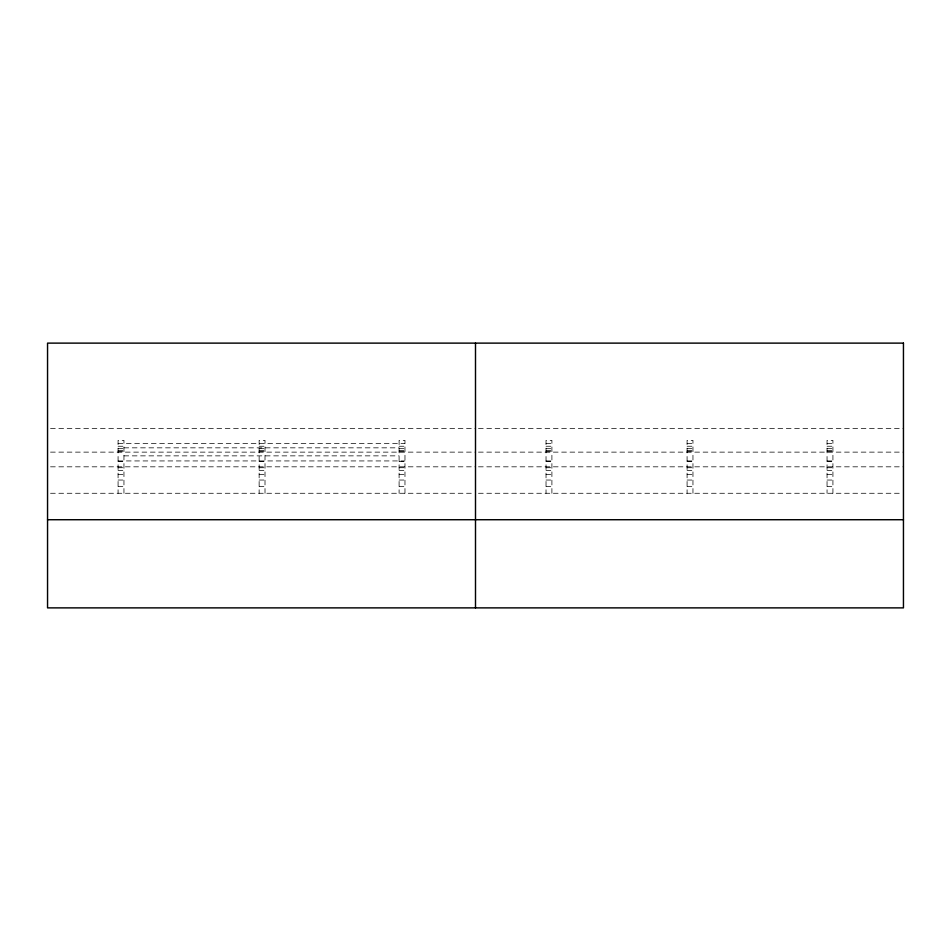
<?xml version="1.0" encoding="UTF-8"?>
<svg xmlns="http://www.w3.org/2000/svg" width="951" height="951" viewBox="0 0 951 951"><rect width="100%" height="100%" fill="white"/><g stroke="black" fill="none" stroke-linecap="round" stroke-linejoin="round"><path stroke-width="0.71" stroke-dasharray="4.75 3.57" d="M50.522 428.616L475.5 428.616M478.472 428.616L903.45 428.616M118.079 443.416L404.971 443.416M546.029 443.416L551.901 443.416M687.086 443.416L692.958 443.416M827.049 443.416L832.921 443.416M118.079 446.245L123.951 446.245M259.136 446.245L265.008 446.245M399.099 446.245L404.971 446.245M546.029 446.245L551.901 446.245M687.086 446.245L692.958 446.245M827.049 446.245L832.921 446.245M123.951 447.838L399.099 447.838M118.079 448.682L123.951 448.682M259.136 448.682L265.008 448.682M399.099 448.682L404.971 448.682M546.029 448.682L551.901 448.682M687.086 448.682L692.958 448.682M827.049 448.682L832.921 448.682M118.079 450.548L123.951 450.548M259.136 450.548L265.008 450.548M399.099 450.548L404.971 450.548M546.029 450.548L551.901 450.548M687.086 450.548L692.958 450.548M827.049 450.548L832.921 450.548M118.079 451.725L123.951 451.725M259.136 451.725L265.008 451.725M399.099 451.725L404.971 451.725M546.029 451.725L551.901 451.725M687.086 451.725L692.958 451.725M827.049 451.725L832.921 451.725M50.522 452.129L475.5 452.129M478.472 452.129L903.45 452.129M123.951 455.862L399.099 455.862M118.079 460.938L404.971 460.938M546.029 460.938L551.901 460.938M687.086 460.938L692.958 460.938M827.049 460.938L832.921 460.938M118.079 461.485L123.951 461.485M259.136 461.485L265.008 461.485M399.099 461.485L404.971 461.485M546.029 461.485L551.901 461.485M687.086 461.485L692.958 461.485M827.049 461.485L832.921 461.485M50.522 466.822L475.5 466.822M478.472 466.822L903.45 466.822M118.079 467.726L123.951 467.726M259.136 467.726L265.008 467.726M399.099 467.726L404.971 467.726M546.029 467.726L551.901 467.726M687.086 467.726L692.958 467.726M827.049 467.726L832.921 467.726M118.079 470.365L123.951 470.365M259.136 470.365L265.008 470.365M399.099 470.365L404.971 470.365M546.029 470.365L551.901 470.365M687.086 470.365L692.958 470.365M827.049 470.365L832.921 470.365M118.079 474.561L123.951 474.561M259.136 474.561L265.008 474.561M399.099 474.561L404.971 474.561M546.029 474.561L551.901 474.561M687.086 474.561L692.958 474.561M827.049 474.561L832.921 474.561M118.079 480.041L123.951 480.041M259.136 480.041L265.008 480.041M399.099 480.041L404.971 480.041M546.029 480.041L551.901 480.041M687.086 480.041L692.958 480.041M827.049 480.041L832.921 480.041M118.079 486.425L123.951 486.425M259.136 486.425L265.008 486.425M399.099 486.425L404.971 486.425M546.029 486.425L551.901 486.425M687.086 486.425L692.958 486.425M827.049 486.425L832.921 486.425M50.522 493.272L474.014 493.272M478.472 493.272L901.964 493.272M832.921 493.272L832.921 440.372L827.049 440.372L827.049 493.272M692.958 493.272L692.958 440.372L687.086 440.372L687.086 493.272M551.901 493.272L551.901 440.372L546.029 440.372L546.029 493.272M404.971 493.272L404.971 440.372L399.099 440.372L399.099 493.272M265.008 493.272L265.008 440.372L259.136 440.372L259.136 493.272M123.951 493.272L123.951 440.372L118.079 440.372L118.079 493.272"/><path stroke-width="1.43" d="M47.55 519.721L903.45 519.721M475.5 343.121L475.5 607.879M903.45 343.121L47.55 343.121L47.55 607.879L903.45 607.879L903.45 343.121"/></g></svg>
